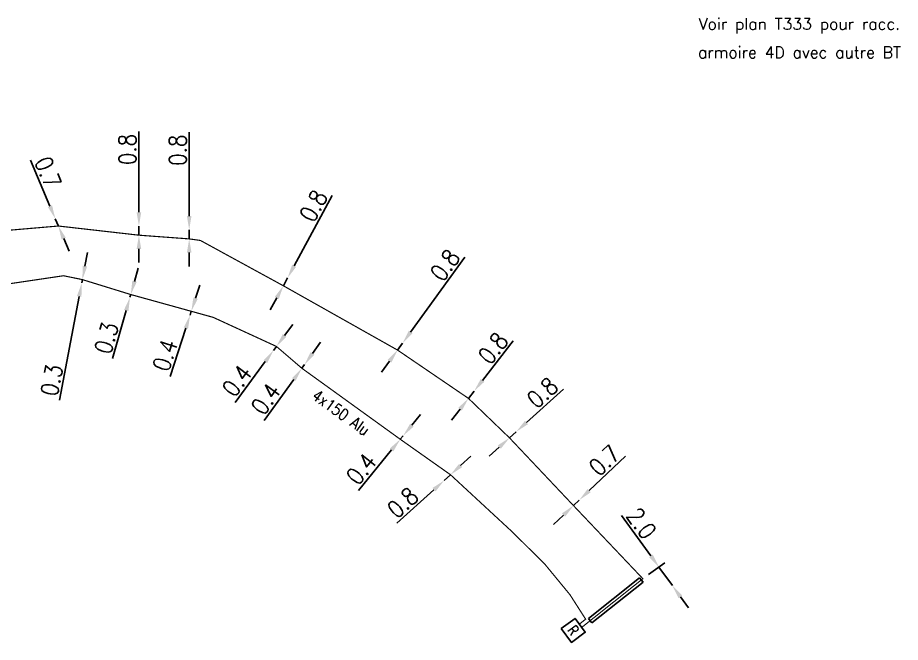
# Model space of a CAD drawing. Header units: millimetres. Extents: x 80993 to 81985, y 144000 to 145002.
# Drawn here: x 81143.8 to 81221, y 144030.9 to 144085.6 of the extents above; entities that cross this region are included whole.
import ezdxf
from ezdxf.enums import TextEntityAlignment as Align

# ---------------------------------------------------------------- set-up
doc = ezdxf.new("R2010")
doc.units = ezdxf.units.MM
doc.header["$PDMODE"] = 34
doc.linetypes.add('B_ST_AL', pattern=[2000, 1000, 1000])
doc.layers.get('0').update_dxf_attribs({"linetype": 'CONTINUOUS'})
doc.layers.get('Defpoints').update_dxf_attribs({"linetype": 'CONTINUOUS'})
for name, color, linetype in [('B_100', 3, 'CONTINUOUS'), ('B_200', 7, 'CONTINUOUS'), ('B_400', 7, 'CONTINUOUS')]:
    doc.layers.add(name, color=color, linetype=linetype)
doc.styles.add('M_ROMANS', font='ROMANS.shx', dxfattribs={"width": 0.75})
doc.styles.get("Standard").update_dxf_attribs({"font": 'romans.shx', "width": 0.85})
doc.dimstyles.get("Standard").update_dxf_attribs({"dimtxt": 1.5, "dimasz": 1.2, "dimexe": 0.625, "dimexo": 0.625, "dimgap": 0.25, "dimtad": 1, "dimdec": 1, "dimzin": 0, "dimdsep": 46, "dimtxsty": 'Standard', "dimcen": -0.5, "dimadec": 0, "dimazin": 0, "dimtfac": 1, "dimtdec": 1, "dimtmove": 0, "dimatfit": 3, "dimfxl": 0, "dimtolj": 1, "dimtzin": 0, "dimarcsym": 0})

# ---------------------------------------------------------------- blocks, each defined once
blk = doc.blocks.new('*D420')
at = {"layer": 'B_100', "color": 0, "linetype": 'Continuous', "lineweight": -2, "transparency": 16777216}
for p, q in [((81167.136, 144057.784), (81167.848, 144058.75)), ((81166.424, 144056.818), (81166.158, 144056.457)), ((81165.446, 144055.491), (81162.816, 144051.924))]:
    blk.add_line(p, q, dxfattribs=at)
at = {"layer": 'B_100', "color": 0, "linetype": 'Continuous', "transparency": 16777216}
for points in [[(81166.975, 144057.902), (81167.297, 144057.665), (81166.424, 144056.818)], [(81165.285, 144055.61), (81165.607, 144055.372), (81166.158, 144056.457)]]:
    blk.add_solid(points, dxfattribs=at)
at = {"layer": 'Defpoints', "color": 0, "linetype": 'Continuous', "transparency": 16777216}
for p in [(81166.158, 144056.457), (81166.424, 144056.818), (81166.424, 144056.818)]:
    blk.add_point(p, dxfattribs=at)
at = {"layer": 'B_100', "color": 0, "linetype": 'Continuous', "transparency": 16777216, "insert": (81162.97, 144053.818), "char_height": 1.5, "attachment_point": 5, "rotation": 53.60171}
blk.add_mtext('\\A1;0.4', dxfattribs=at)
blk = doc.blocks.new('*D421')
at = {"layer": 'B_100', "color": 0, "linetype": 'Continuous', "lineweight": -2, "transparency": 16777216}
for p, q in [((81146.61, 144069.083), (81144.903, 144073.107)), ((81147.346, 144067.348), (81147.079, 144067.978)), ((81147.815, 144066.243), (81148.283, 144065.139))]:
    blk.add_line(p, q, dxfattribs=at)
at = {"layer": 'B_100', "color": 0, "linetype": 'Continuous', "transparency": 16777216}
for points in [[(81146.795, 144069.161), (81146.426, 144069.005), (81147.079, 144067.978)], [(81147.999, 144066.321), (81147.631, 144066.165), (81147.346, 144067.348)]]:
    blk.add_solid(points, dxfattribs=at)
at = {"layer": 'Defpoints', "color": 0, "linetype": 'Continuous', "transparency": 16777216}
for p in [(81147.079, 144067.978), (81147.346, 144067.348), (81147.346, 144067.348)]:
    blk.add_point(p, dxfattribs=at)
at = {"layer": 'B_100', "color": 0, "linetype": 'Continuous', "transparency": 16777216, "insert": (81146.443, 144072.038), "char_height": 1.5, "attachment_point": 5, "rotation": 292.98426}
blk.add_mtext('\\A1;0.7', dxfattribs=at)
blk = doc.blocks.new('*D425')
at = {"layer": 'B_100', "color": 0, "linetype": 'Continuous', "lineweight": -2, "transparency": 16777216}
for p, q in [((81167.97, 144063.868), (81171.298, 144070.026)), ((81167.027, 144062.124), (81167.4, 144062.813)), ((81166.457, 144061.068), (81165.886, 144060.012))]:
    blk.add_line(p, q, dxfattribs=at)
at = {"layer": 'B_100', "color": 0, "linetype": 'Continuous', "transparency": 16777216}
for points in [[(81167.794, 144063.963), (81168.146, 144063.773), (81167.4, 144062.813)], [(81166.281, 144061.163), (81166.633, 144060.973), (81167.027, 144062.124)]]:
    blk.add_solid(points, dxfattribs=at)
at = {"layer": 'Defpoints', "color": 0, "linetype": 'Continuous', "transparency": 16777216}
for p in [(81167.4, 144062.813), (81167.4, 144062.813), (81167.027, 144062.124)]:
    blk.add_point(p, dxfattribs=at)
at = {"layer": 'B_100', "color": 0, "linetype": 'Continuous', "transparency": 16777216, "insert": (81169.664, 144069.106), "char_height": 1.5, "attachment_point": 5, "rotation": 61.61145}
blk.add_mtext('\\A1;0.8', dxfattribs=at)
blk = doc.blocks.new('*D426')
at = {"layer": 'B_100', "color": 0, "linetype": 'Continuous', "lineweight": -2, "transparency": 16777216}
for p, q in [((81199.183, 144038.503), (81196.622, 144042.046)), ((81198.983, 144036.878), (81200.393, 144037.897)), ((81201.058, 144035.911), (81199.887, 144037.531)), ((81201.761, 144034.939), (81202.464, 144033.966))]:
    blk.add_line(p, q, dxfattribs=at)
at = {"layer": 'B_100', "color": 0, "linetype": 'Continuous', "transparency": 16777216}
for points in [[(81199.345, 144038.621), (81199.021, 144038.386), (81199.887, 144037.531)], [(81201.923, 144035.056), (81201.599, 144034.821), (81201.058, 144035.911)]]:
    blk.add_solid(points, dxfattribs=at)
at = {"layer": 'Defpoints', "color": 0, "linetype": 'Continuous', "transparency": 16777216}
for p in [(81199.887, 144037.531), (81198.477, 144036.512), (81201.058, 144035.911)]:
    blk.add_point(p, dxfattribs=at)
at = {"layer": 'B_100', "color": 0, "linetype": 'Continuous', "transparency": 16777216, "insert": (81198.361, 144041.347), "char_height": 1.5, "attachment_point": 5, "rotation": 305.87045}
blk.add_mtext('\\A1;2.0', dxfattribs=at)
blk = doc.blocks.new('*D431')
at = {"layer": 'B_100', "color": 0, "linetype": 'Continuous', "lineweight": -2, "transparency": 16777216}
for p, q in [((81149.669, 144063.843), (81149.892, 144065.022)), ((81149.447, 144062.663), (81149.391, 144062.369)), ((81149.168, 144061.189), (81147.458, 144052.128))]:
    blk.add_line(p, q, dxfattribs=at)
at = {"layer": 'B_100', "color": 0, "linetype": 'Continuous', "transparency": 16777216}
for points in [[(81149.473, 144063.88), (81149.866, 144063.805), (81149.447, 144062.663)], [(81148.972, 144061.226), (81149.365, 144061.152), (81149.391, 144062.369)]]:
    blk.add_solid(points, dxfattribs=at)
at = {"layer": 'Defpoints', "color": 0, "linetype": 'Continuous', "transparency": 16777216}
for p in [(81149.391, 144062.369), (81149.447, 144062.663), (81149.447, 144062.663)]:
    blk.add_point(p, dxfattribs=at)
at = {"layer": 'B_100', "color": 0, "linetype": 'Continuous', "transparency": 16777216, "insert": (81146.77, 144053.871), "char_height": 1.5, "attachment_point": 5, "rotation": 79.31279}
blk.add_mtext('\\A1;0.3', dxfattribs=at)
blk = doc.blocks.new('*D432')
at = {"layer": 'B_100', "color": 0, "linetype": 'Continuous', "lineweight": -2, "transparency": 16777216}
for p, q in [((81154.008, 144062.512), (81154.336, 144063.666)), ((81153.679, 144061.358), (81153.611, 144061.117)), ((81153.283, 144059.963), (81152.087, 144055.758))]:
    blk.add_line(p, q, dxfattribs=at)
at = {"layer": 'B_100', "color": 0, "linetype": 'Continuous', "transparency": 16777216}
for points in [[(81153.815, 144062.567), (81154.2, 144062.457), (81153.679, 144061.358)], [(81153.09, 144060.018), (81153.475, 144059.908), (81153.611, 144061.117)]]:
    blk.add_solid(points, dxfattribs=at)
at = {"layer": 'Defpoints', "color": 0, "linetype": 'Continuous', "transparency": 16777216}
for p in [(81153.611, 144061.117), (81153.611, 144061.117), (81153.679, 144061.358)]:
    blk.add_point(p, dxfattribs=at)
at = {"layer": 'B_100', "color": 0, "linetype": 'Continuous', "transparency": 16777216, "insert": (81151.559, 144057.557), "char_height": 1.5, "attachment_point": 5, "rotation": 74.12524}
blk.add_mtext('\\A1;0.3', dxfattribs=at)
blk = doc.blocks.new('*D433')
at = {"layer": 'B_100', "color": 0, "linetype": 'Continuous', "lineweight": -2, "transparency": 16777216}
for p, q in [((81159.346, 144061.034), (81159.715, 144062.175)), ((81158.976, 144059.892), (81158.869, 144059.559)), ((81158.499, 144058.417), (81157.135, 144054.201))]:
    blk.add_line(p, q, dxfattribs=at)
at = {"layer": 'B_100', "color": 0, "linetype": 'Continuous', "transparency": 16777216}
for points in [[(81159.156, 144061.095), (81159.536, 144060.972), (81158.976, 144059.892)], [(81158.309, 144058.479), (81158.69, 144058.356), (81158.869, 144059.559)]]:
    blk.add_solid(points, dxfattribs=at)
at = {"layer": 'Defpoints', "color": 0, "linetype": 'Continuous', "transparency": 16777216}
for p in [(81158.869, 144059.559), (81158.869, 144059.559), (81158.976, 144059.892)]:
    blk.add_point(p, dxfattribs=at)
at = {"layer": 'B_100', "color": 0, "linetype": 'Continuous', "transparency": 16777216, "insert": (81156.681, 144056.046), "char_height": 1.5, "attachment_point": 5, "rotation": 72.06806}
blk.add_mtext('\\A1;0.4', dxfattribs=at)
blk = doc.blocks.new('*D434')
at = {"layer": 'B_100', "color": 0, "linetype": 'Continuous', "lineweight": -2, "transparency": 16777216}
for p, q in [((81169.579, 144056.212), (81170.279, 144057.187)), ((81168.88, 144055.238), (81168.646, 144054.913)), ((81167.946, 144053.938), (81165.361, 144050.338))]:
    blk.add_line(p, q, dxfattribs=at)
at = {"layer": 'B_100', "color": 0, "linetype": 'Continuous', "transparency": 16777216}
for points in [[(81169.417, 144056.329), (81169.742, 144056.096), (81168.88, 144055.238)], [(81167.784, 144054.055), (81168.109, 144053.821), (81168.646, 144054.913)]]:
    blk.add_solid(points, dxfattribs=at)
at = {"layer": 'Defpoints', "color": 0, "linetype": 'Continuous', "transparency": 16777216}
for p in [(81168.646, 144054.913), (81168.88, 144055.238), (81168.88, 144055.238)]:
    blk.add_point(p, dxfattribs=at)
at = {"layer": 'B_100', "color": 0, "linetype": 'Continuous', "transparency": 16777216, "insert": (81165.492, 144052.234), "char_height": 1.5, "attachment_point": 5, "rotation": 54.3225}
blk.add_mtext('\\A1;0.4', dxfattribs=at)
blk = doc.blocks.new('*D435')
at = {"layer": 'B_100', "color": 0, "linetype": 'Continuous', "lineweight": -2, "transparency": 16777216}
for p, q in [((81178.272, 144049.939), (81179.032, 144050.867)), ((81177.511, 144049.011), (81177.257, 144048.701)), ((81176.497, 144047.773), (81173.592, 144044.229))]:
    blk.add_line(p, q, dxfattribs=at)
at = {"layer": 'B_100', "color": 0, "linetype": 'Continuous', "transparency": 16777216}
for points in [[(81178.117, 144050.066), (81178.426, 144049.812), (81177.511, 144049.011)], [(81176.342, 144047.9), (81176.651, 144047.646), (81177.257, 144048.701)]]:
    blk.add_solid(points, dxfattribs=at)
at = {"layer": 'Defpoints', "color": 0, "linetype": 'Continuous', "transparency": 16777216}
for p in [(81177.257, 144048.701), (81177.511, 144049.011), (81177.511, 144049.011)]:
    blk.add_point(p, dxfattribs=at)
at = {"layer": 'B_100', "color": 0, "linetype": 'Continuous', "transparency": 16777216, "insert": (81173.843, 144046.113), "char_height": 1.5, "attachment_point": 5, "rotation": 50.6646}
blk.add_mtext('\\A1;0.4', dxfattribs=at)
blk = doc.blocks.new('*D436')
at = {"layer": 'B_100', "color": 0, "linetype": 'Continuous', "lineweight": -2, "transparency": 16777216}
for p, q in [((81182.538, 144046.408), (81183.427, 144047.214)), ((81181.649, 144045.602), (81181.093, 144045.098)), ((81180.205, 144044.292), (81176.966, 144041.355))]:
    blk.add_line(p, q, dxfattribs=at)
at = {"layer": 'B_100', "color": 0, "linetype": 'Continuous', "transparency": 16777216}
for points in [[(81182.403, 144046.556), (81182.672, 144046.26), (81181.649, 144045.602)], [(81180.07, 144044.44), (81180.339, 144044.143), (81181.093, 144045.098)]]:
    blk.add_solid(points, dxfattribs=at)
at = {"layer": 'Defpoints', "color": 0, "linetype": 'Continuous', "transparency": 16777216}
for p in [(81181.649, 144045.602), (81181.093, 144045.098), (81181.093, 144045.098)]:
    blk.add_point(p, dxfattribs=at)
at = {"layer": 'B_100', "color": 0, "linetype": 'Continuous', "transparency": 16777216, "insert": (81177.469, 144043.161), "char_height": 1.5, "attachment_point": 5, "rotation": 42.20614}
blk.add_mtext('\\A1;0.8', dxfattribs=at)
blk = doc.blocks.new('*D437')
at = {"layer": 'B_100', "color": 0, "linetype": 'Continuous', "lineweight": -2, "transparency": 16777216}
for p, q in [((81193.785, 144044.214), (81196.956, 144047.224)), ((81192.407, 144042.906), (81192.915, 144043.388)), ((81191.537, 144042.08), (81190.667, 144041.254))]:
    blk.add_line(p, q, dxfattribs=at)
at = {"layer": 'B_100', "color": 0, "linetype": 'Continuous', "transparency": 16777216}
for points in [[(81193.648, 144044.359), (81193.923, 144044.069), (81192.915, 144043.388)], [(81191.399, 144042.225), (81191.675, 144041.935), (81192.407, 144042.906)]]:
    blk.add_solid(points, dxfattribs=at)
at = {"layer": 'Defpoints', "color": 0, "linetype": 'Continuous', "transparency": 16777216}
for p in [(81192.915, 144043.388), (81192.915, 144043.388), (81192.407, 144042.906)]:
    blk.add_point(p, dxfattribs=at)
at = {"layer": 'B_100', "color": 0, "linetype": 'Continuous', "transparency": 16777216, "insert": (81195.118, 144046.857), "char_height": 1.5, "attachment_point": 5, "rotation": 43.50479}
blk.add_mtext('\\A1;0.7', dxfattribs=at)
blk = doc.blocks.new('*D438')
at = {"layer": 'B_100', "color": 0, "linetype": 'Continuous', "lineweight": -2, "transparency": 16777216}
for p, q in [((81188.293, 144050.168), (81191.538, 144053.097)), ((81186.809, 144048.828), (81187.402, 144049.364)), ((81185.918, 144048.024), (81185.027, 144047.22))]:
    blk.add_line(p, q, dxfattribs=at)
at = {"layer": 'B_100', "color": 0, "linetype": 'Continuous', "transparency": 16777216}
for points in [[(81188.159, 144050.317), (81188.427, 144050.02), (81187.402, 144049.364)], [(81185.784, 144048.172), (81186.052, 144047.876), (81186.809, 144048.828)]]:
    blk.add_solid(points, dxfattribs=at)
at = {"layer": 'Defpoints', "color": 0, "linetype": 'Continuous', "transparency": 16777216}
for p in [(81187.402, 144049.364), (81187.402, 144049.364), (81186.809, 144048.828)]:
    blk.add_point(p, dxfattribs=at)
at = {"layer": 'B_100', "color": 0, "linetype": 'Continuous', "transparency": 16777216, "insert": (81189.691, 144052.777), "char_height": 1.5, "attachment_point": 5, "rotation": 42.07138}
blk.add_mtext('\\A1;0.8', dxfattribs=at)
blk = doc.blocks.new('*D439')
at = {"layer": 'B_100', "color": 0, "linetype": 'Continuous', "lineweight": -2, "transparency": 16777216}
for p, q in [((81184.451, 144053.854), (81187.139, 144057.302)), ((81183.222, 144052.276), (81183.714, 144052.907)), ((81182.484, 144051.33), (81181.747, 144050.383))]:
    blk.add_line(p, q, dxfattribs=at)
at = {"layer": 'B_100', "color": 0, "linetype": 'Continuous', "transparency": 16777216}
for points in [[(81184.294, 144053.977), (81184.609, 144053.731), (81183.714, 144052.907)], [(81182.327, 144051.453), (81182.642, 144051.207), (81183.222, 144052.276)]]:
    blk.add_solid(points, dxfattribs=at)
at = {"layer": 'Defpoints', "color": 0, "linetype": 'Continuous', "transparency": 16777216}
for p in [(81183.222, 144052.276), (81183.714, 144052.907), (81183.714, 144052.907)]:
    blk.add_point(p, dxfattribs=at)
at = {"layer": 'B_100', "color": 0, "linetype": 'Continuous', "transparency": 16777216, "insert": (81185.375, 144056.666), "char_height": 1.5, "attachment_point": 5, "rotation": 52.07013}
blk.add_mtext('\\A1;0.8', dxfattribs=at)
blk = doc.blocks.new('*D440')
at = {"layer": 'B_100', "color": 0, "linetype": 'Continuous', "lineweight": -2, "transparency": 16777216}
for p, q in [((81178.163, 144058.079), (81182.911, 144064.618)), ((81177.017, 144056.501), (81177.458, 144057.108)), ((81176.312, 144055.53), (81175.607, 144054.559))]:
    blk.add_line(p, q, dxfattribs=at)
at = {"layer": 'B_100', "color": 0, "linetype": 'Continuous', "transparency": 16777216}
for points in [[(81178.001, 144058.196), (81178.325, 144057.961), (81177.458, 144057.108)], [(81176.15, 144055.647), (81176.474, 144055.412), (81177.017, 144056.501)]]:
    blk.add_solid(points, dxfattribs=at)
at = {"layer": 'Defpoints', "color": 0, "linetype": 'Continuous', "transparency": 16777216}
for p in [(81177.458, 144057.108), (81177.458, 144057.108), (81177.017, 144056.501)]:
    blk.add_point(p, dxfattribs=at)
at = {"layer": 'B_100', "color": 0, "linetype": 'Continuous', "transparency": 16777216, "insert": (81181.17, 144063.922), "char_height": 1.5, "attachment_point": 5, "rotation": 54.01705}
blk.add_mtext('\\A1;0.8', dxfattribs=at)
blk = doc.blocks.new('*D441')
at = {"layer": 'B_100', "color": 0, "linetype": 'Continuous', "lineweight": -2, "transparency": 16777216}
for p, q in [((81158.791, 144068.222), (81158.791, 144075.56)), ((81158.791, 144066.222), (81158.791, 144067.022)), ((81158.791, 144065.022), (81158.791, 144063.822))]:
    blk.add_line(p, q, dxfattribs=at)
at = {"layer": 'B_100', "color": 0, "linetype": 'Continuous', "transparency": 16777216}
for points in [[(81158.591, 144068.222), (81158.991, 144068.222), (81158.791, 144067.022)], [(81158.591, 144065.022), (81158.991, 144065.022), (81158.791, 144066.222)]]:
    blk.add_solid(points, dxfattribs=at)
at = {"layer": 'Defpoints', "color": 0, "linetype": 'Continuous', "transparency": 16777216}
for p in [(81158.791, 144067.022), (81158.791, 144067.022), (81158.791, 144066.222)]:
    blk.add_point(p, dxfattribs=at)
at = {"layer": 'B_100', "color": 0, "linetype": 'Continuous', "transparency": 16777216, "insert": (81157.791, 144073.975), "char_height": 1.5, "attachment_point": 5, "rotation": 90}
blk.add_mtext('\\A1;0.8', dxfattribs=at)
blk = doc.blocks.new('*D442')
at = {"layer": 'B_100', "color": 0, "linetype": 'Continuous', "lineweight": -2, "transparency": 16777216}
for p, q in [((81154.392, 144068.547), (81154.392, 144075.624)), ((81154.392, 144066.547), (81154.392, 144067.347)), ((81154.392, 144065.347), (81154.392, 144064.147))]:
    blk.add_line(p, q, dxfattribs=at)
at = {"layer": 'B_100', "color": 0, "linetype": 'Continuous', "transparency": 16777216}
for points in [[(81154.192, 144068.547), (81154.592, 144068.547), (81154.392, 144067.347)], [(81154.192, 144065.347), (81154.592, 144065.347), (81154.392, 144066.547)]]:
    blk.add_solid(points, dxfattribs=at)
at = {"layer": 'Defpoints', "color": 0, "linetype": 'Continuous', "transparency": 16777216}
for p in [(81154.392, 144067.347), (81154.392, 144067.347), (81154.392, 144066.547)]:
    blk.add_point(p, dxfattribs=at)
at = {"layer": 'B_100', "color": 0, "linetype": 'Continuous', "transparency": 16777216, "insert": (81153.392, 144074.039), "char_height": 1.5, "attachment_point": 5, "rotation": 90}
blk.add_mtext('\\A1;0.8', dxfattribs=at)
blk = doc.blocks.new('B_200_01')
at = {"color": 0, "linetype": 'Continuous', "flags": 128}
blk.add_lwpolyline([(-0.75, -0.75), (-0.75, 0.75), (0.75, 0.75), (0.75, -0.75)], close=True, dxfattribs=at)
at = {"color": 0, "linetype": 'Continuous', "style": 'M_ROMANS', "width": 0.75}
blk.add_text('R', height=0.9, dxfattribs=at).set_placement((0, 0), align=Align.MIDDLE)
at = {"color": 0, "linetype": 'Continuous', "style": 'M_ROMANS', "width": 0.75, "flags": 3}
for tag, p in [('DEF_LEG', (0, -5)), ('DEF_COUP', (0, -7.5)), ('DEF_TYPE', (0, -10))]:
    blk.add_attdef(tag, text='', height=1.2, dxfattribs=at).set_placement(p, align=Align.MIDDLE)

msp = doc.modelspace()

# ---------------------------------------------------------------- linework, layer by layer
at = {"layer": 'B_100', "linetype": 'B_ST_AL', "const_width": 0.1, "flags": 128}
for points in [[(81193.13, 144032.255), (81198.477, 144036.512), (81192.407, 144042.906), (81186.809, 144048.828), (81183.222, 144052.276), (81177.017, 144056.501), (81167.027, 144062.124), (81159.773, 144066.086), (81159.773, 144066.086), (81158.791, 144066.222), (81154.392, 144066.547), (81147.346, 144067.348), (81129.013, 144065.781), (81125.11, 144065.569), (81125.11, 144065.569), (81122.815, 144065.721), (81119.187, 144066.142), (81115.08, 144066.912), (81124.397, 144056.691), (81125.601, 144055.37)], [(81125.901, 144055.56), (81124.987, 144056.563), (81127.035, 144057.753), (81130.555, 144059.797), (81135.19, 144060.855), (81139.344, 144061.749), (81139.344, 144061.749), (81147.795, 144063.001), (81149.447, 144062.663), (81153.679, 144061.358), (81158.976, 144059.892), (81160.892, 144059.362), (81166.424, 144056.818), (81168.646, 144054.913), (81177.257, 144048.701), (81181.649, 144045.602), (81187.079, 144040.582), (81189.912, 144037.771), (81192.099, 144035.115), (81193.472, 144032.973), (81192.923, 144032.538)]]:
    msp.add_lwpolyline(points, dxfattribs=at)
at = {"layer": 'B_400', "color": 7}
for p, q in [((81198.186, 144036.6), (81193.712, 144033.036)), ((81198.497, 144036.208), (81194.024, 144032.645)), ((81198.186, 144036.6), (81198.342, 144036.404)), ((81198.497, 144036.208), (81198.342, 144036.404)), ((81193.712, 144033.036), (81193.868, 144032.84)), ((81194.024, 144032.645), (81193.868, 144032.84))]:
    msp.add_line(p, q, dxfattribs=at)

# ---------------------------------------------------------------- block references
at = {"layer": 'B_200', "rotation": 306.1425621492887}
msp.add_blockref('B_200_01', (81192.389, 144031.997), dxfattribs=at)

# ---------------------------------------------------------------- texts
at = {"layer": 'B_100', "linetype": 'Continuous'}
for s, p in [('Voir plan T333 pour racc.', (81212.173, 144084.874)), ('armoire 4D avec autre BT', (81212.173, 144082.557))]:
    msp.add_text(s, height=1, dxfattribs=at).set_placement(p, align=Align.MIDDLE)
at = {"layer": 'B_100', "linetype": 'Continuous', "width": 0.85}
msp.add_text('4x150 Alu', height=1, rotation=324.54612, dxfattribs=at).set_placement((81172.061, 144051.04), align=Align.MIDDLE)

# ---------------------------------------------------------------- dimensions: what is measured, and where the dimension line sits
at = {"layer": 'B_100', "linetype": 'Continuous'}
for base, p1, p2, angle, picture, middle in [((81154.392, 144067.347), (81154.392, 144066.547), (81154.392, 144067.347), 270, '*D442', (81154.392, 144074.039)), ((81158.791, 144067.022), (81158.791, 144066.222), (81158.791, 144067.022), 270, '*D441', (81158.791, 144073.975)), ((81147.346, 144067.348), (81147.079, 144067.978), (81147.346, 144067.348), 292.98426, '*D421', (81145.523, 144071.647)), ((81167.4, 144062.813), (81167.027, 144062.124), (81167.4, 144062.813), 61.61145, '*D425', (81170.544, 144068.631)), ((81177.4578, 144057.1078), (81177.0172, 144056.5009), (81177.4578, 144057.1078), 234.01705, '*D440', (81181.979, 144063.3346)), ((81149.447, 144062.663), (81149.391, 144062.369), (81149.447, 144062.663), 259.31279, '*D431', (81147.752, 144053.686)), ((81153.611, 144061.1173), (81153.6794, 144061.3577), (81153.611, 144061.1173), 74.12524, '*D432', (81152.5208, 144057.2836)), ((81158.8687, 144059.5591), (81158.9765, 144059.8921), (81158.8687, 144059.5591), 72.06806, '*D433', (81157.6322, 144055.7381)), ((81166.424, 144056.818), (81166.158, 144056.457), (81166.424, 144056.818), 53.60171, '*D420', (81163.775, 144053.224)), ((81183.714, 144052.907), (81183.222, 144052.276), (81183.714, 144052.907), 232.07013, '*D439', (81186.164, 144056.051)), ((81168.88, 144055.238), (81168.646, 144054.913), (81168.88, 144055.238), 234.3225, '*D434', (81166.304, 144051.65)), ((81187.402, 144049.364), (81186.809, 144048.828), (81187.402, 144049.364), 222.07138, '*D438', (81190.361, 144052.035)), ((81177.511, 144049.011), (81177.257, 144048.701), (81177.511, 144049.011), 230.6646, '*D435', (81174.617, 144045.479)), ((81192.915, 144043.388), (81192.407, 144042.906), (81192.915, 144043.388), 223.50479, '*D437', (81195.806, 144046.132)), ((81181.0934, 144045.0978), (81181.6489, 144045.6016), (81181.0934, 144045.0978), 42.20614, '*D436', (81178.141, 144042.4202)), ((81199.887, 144037.531), (81201.058, 144035.911), (81198.477, 144036.512), 305.87045, '*D426', (81197.551, 144040.761))]:
    dim = msp.add_linear_dim(base=base, p1=p1, p2=p2, angle=angle, dimstyle='Standard', dxfattribs=at)
    dim.commit()
    dim.dimension.update_dxf_attribs({"geometry": picture, "text_midpoint": middle, "dimtype": 160})

doc.saveas('drawing.dxf')
